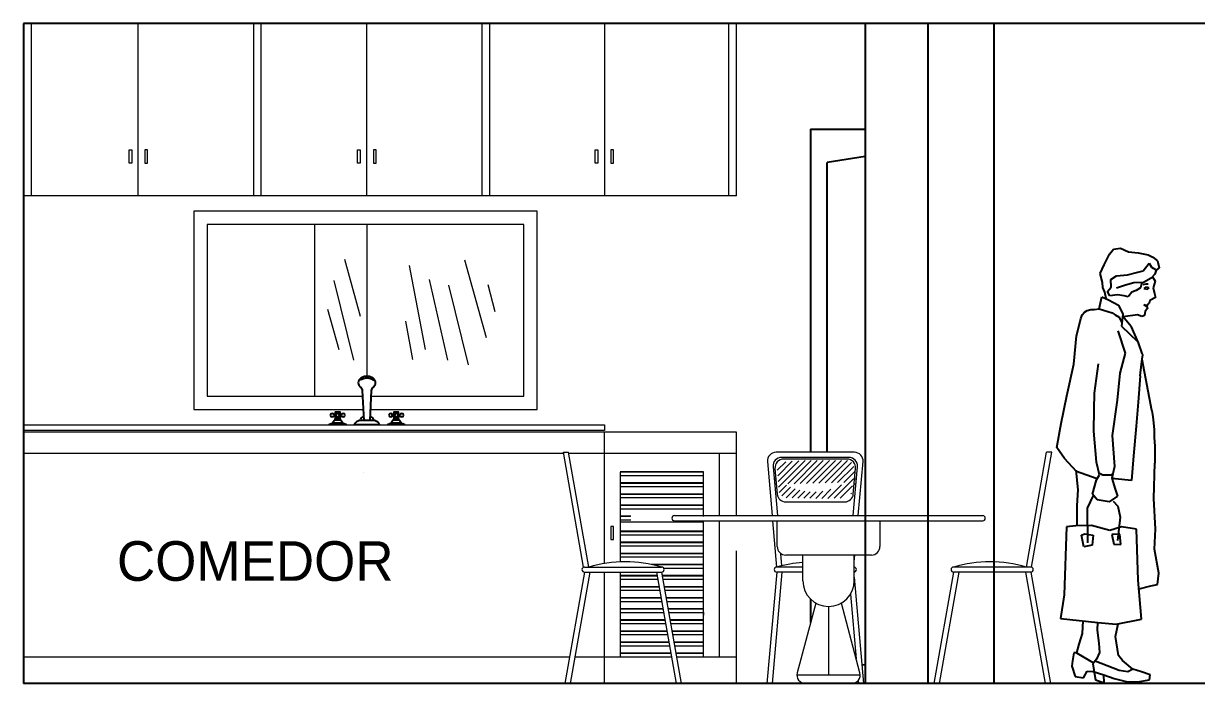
# Model space of a CAD drawing. Header units: metres. Extents: x -525 to 413, y -37 to 272.
# Drawn here: x 306.897 to 311.34, y 47.417 to 49.917 of the extents above; entities that cross this region are included whole.
import ezdxf

# ---------------------------------------------------------------- set-up
doc = ezdxf.new("R2010")
doc.units = ezdxf.units.M
doc.header["$MEASUREMENT"] = 0
doc.linetypes.add('0', pattern=[0])
doc.layers.get('0').update_dxf_attribs({"color": 254})
for name, color, linetype in [('EFEC', 254, 'Continuous'), ('NOITHAT', 254, 'Continuous'), ('PUERTAS', 254, 'Continuous')]:
    doc.layers.add(name, color=color, linetype=linetype)
doc.layers.add('muebles', color=254, linetype='Continuous', lineweight=5)
doc.styles.get("Standard").update_dxf_attribs({"font": 'HTOWERT.TTF', "height": 0.08})

# ---------------------------------------------------------------- blocks, each defined once
blk = doc.blocks.new('12')
at = {"color": 0}
for p, q in [((195.1061, 174.4935), (195.1366, 174.4935)), ((195.2244, 173.8226), (195.1061, 174.4935)), ((195.2547, 173.8235), (195.1366, 174.4935)), ((196.8057, 174.4935), (196.3476, 174.4935)), ((197.8092, 173.8235), (197.9273, 174.4935)), ((197.8395, 173.8226), (197.9578, 174.4935)), ((197.9578, 174.4935), (197.9273, 174.4935)), ((196.2978, 174.4391), (196.3254, 174.1235)), ((196.355, 174.3887), (196.4045, 174.4382)), ((196.3574, 174.3557), (196.4426, 174.441)), ((196.3598, 174.3228), (196.4808, 174.4438)), ((196.3624, 174.29), (196.5176, 174.4452)), ((196.7729, 174.4635), (196.3803, 174.4635)), ((196.762, 174.4535), (196.3912, 174.4535)), ((196.4166, 174.3089), (196.5529, 174.4452)), ((196.4529, 174.3098), (196.5883, 174.4452)), ((196.4892, 174.3108), (196.6236, 174.4452)), ((196.5255, 174.3117), (196.659, 174.4452)), ((196.5618, 174.3127), (196.6943, 174.4452)), ((196.5981, 174.3136), (196.7297, 174.4452)), ((196.6344, 174.3146), (196.7648, 174.4449)), ((196.6708, 174.3156), (196.7886, 174.4334)), ((196.8279, 174.1235), (196.8555, 174.4391)), ((196.3305, 174.4091), (196.3555, 174.1235)), ((196.3414, 174.3991), (196.3545, 174.2494)), ((196.7071, 174.3165), (196.8013, 174.4107)), ((196.7434, 174.3175), (196.8052, 174.3792)), ((196.7978, 174.1235), (196.8228, 174.4091)), ((196.7987, 174.2494), (196.8118, 174.3991)), ((196.3367, 174.3389), (196.3467, 174.3389)), ((196.3393, 174.3089), (196.3493, 174.3089)), ((196.3666, 174.2589), (196.4091, 174.3013)), ((196.3819, 174.2388), (196.4329, 174.2898)), ((196.6504, 174.2245), (196.7301, 174.3042)), ((196.6863, 174.2251), (196.8006, 174.3393)), ((196.7223, 174.2257), (196.7939, 174.2973)), ((196.8039, 174.3089), (196.814, 174.3089)), ((196.8066, 174.3389), (196.8166, 174.3389)), ((196.4068, 174.2284), (196.4584, 174.2799)), ((196.4413, 174.2275), (196.4857, 174.2719)), ((196.4757, 174.2266), (196.5151, 174.2659)), ((196.5101, 174.2256), (196.547, 174.2625)), ((196.5446, 174.2247), (196.5821, 174.2622)), ((196.579, 174.2238), (196.6216, 174.2664)), ((196.6145, 174.2239), (196.668, 174.2775)), ((196.7838, 174.2518), (196.7873, 174.2553)), ((196.4043, 174.2038), (196.7489, 174.2038)), ((195.7542, 174.1235), (197.5542, 174.1235)), ((195.7542, 174.0935), (197.5542, 174.0935)), ((196.3516, 173.8235), (196.328, 174.0935)), ((196.3542, 173.9435), (196.3542, 174.0935)), ((196.9542, 174.0935), (196.9542, 173.9435)), ((196.3811, 173.8314), (196.3748, 173.9031)), ((196.9042, 173.8935), (196.4042, 173.8935)), ((196.5042, 173.7435), (196.5042, 173.8935)), ((196.8042, 173.8532), (196.8078, 173.8935)), ((196.8042, 173.7435), (196.8042, 173.8935)), ((195.2296, 173.8235), (195.6796, 173.8235)), ((196.5042, 173.8235), (196.3516, 173.8235)), ((197.8344, 173.8235), (197.3844, 173.8235)), ((195.2296, 173.7935), (195.1149, 173.1435)), ((195.26, 173.7935), (195.1454, 173.1435)), ((195.2296, 173.7935), (195.6796, 173.7935)), ((195.6491, 173.7935), (195.7637, 173.1435)), ((195.6796, 173.7935), (195.7942, 173.1435)), ((196.3516, 173.7935), (196.2948, 173.1435)), ((196.3817, 173.7935), (196.3249, 173.1435)), ((196.5042, 173.7935), (196.3516, 173.7935)), ((196.8042, 173.7638), (196.8585, 173.1435)), ((197.3844, 173.7935), (197.2697, 173.1435)), ((197.4148, 173.7935), (197.3002, 173.1435)), ((197.8344, 173.7935), (197.3844, 173.7935)), ((197.8039, 173.7935), (197.9185, 173.1435)), ((197.8344, 173.7935), (197.949, 173.1435)), ((196.5795, 173.6134), (196.471, 173.2064)), ((196.8375, 173.2064), (196.7289, 173.6134)), ((196.7827, 173.666), (196.8158, 173.2878)), ((196.6542, 173.5935), (196.6542, 173.1935)), ((196.4676, 173.1935), (196.8409, 173.1935)), ((195.1149, 173.1435), (195.1454, 173.1435)), ((195.7637, 173.1435), (195.7942, 173.1435)), ((196.3249, 173.1435), (196.2948, 173.1435)), ((196.5193, 173.1435), (196.7891, 173.1435)), ((196.8269, 173.1607), (196.8284, 173.1435)), ((196.8585, 173.1435), (196.8284, 173.1435)), ((197.3002, 173.1435), (197.2697, 173.1435)), ((197.949, 173.1435), (197.9185, 173.1435))]:
    blk.add_line(p, q, dxfattribs=at)
for centre, radius, start, end in [((196.3476, 174.4435), 0.05, 90, 185), ((196.8057, 174.4435), 0.05, 355, 90), ((196.3803, 174.4135), 0.05, 90, 185), ((196.3912, 174.4035), 0.05, 90, 185), ((196.762, 174.4035), 0.05, 355, 90), ((196.7729, 174.4135), 0.05, 355, 90), ((196.4043, 174.2538), 0.05, 185, 270), ((196.7489, 174.2538), 0.05, 270, 355), ((195.7542, 174.1085), 0.015, 90, 270), ((197.5542, 174.1085), 0.015, 270, 90), ((196.4042, 173.9435), 0.05, 180, 270), ((196.9042, 173.9435), 0.05, 270, 0), ((195.2296, 173.8085), 0.015, 90, 270), ((195.4671, 173.0892), 0.7645, 73.86731, 106.13269), ((195.6796, 173.8085), 0.015, 270, 90), ((196.3516, 173.8085), 0.015, 90, 270), ((196.5766, 172.9948), 0.8587, 94.83627, 105.18929), ((196.8016, 173.8085), 0.015, 270, 90), ((197.3844, 173.8085), 0.015, 90, 270), ((197.5968, 173.0892), 0.7645, 73.86731, 106.13269), ((197.8344, 173.8085), 0.015, 270, 90), ((196.6542, 173.7435), 0.15, 180, 0), ((196.5193, 173.1935), 0.05, 165.06858, 270), ((196.7891, 173.1935), 0.05, 270, 14.93142)]:
    blk.add_arc(centre, radius, start, end, dxfattribs=at)
blk = doc.blocks.new('A$C19362E76')
at = {"layer": 'muebles'}
for p, q in [((1350, 2500), (1350, 1846.7)), ((2249.3, 1846.7), (2249.3, 2500)), ((2649.3, 1846.7), (2649.3, 2500)), ((2679.3, 2500), (2679.3, 1846.7)), ((3115, 1846.7), (3115, 2500)), ((3520, 1846.7), (3520, 2500)), ((850, 1846.7), (1814.3, 1846.7)), ((880, 1846.7), (1784.3, 1846.7)), ((1814.3, 1846.7), (2679.3, 1846.7)), ((2679.3, 1846.7), (3550, 1846.7)), ((850, 951.7), (3550, 951.7)), ((850, 635.8), (850, 951.7)), ((1350, 454.4), (1350, 951.7)), ((850, 871.7), (1484.7, 871.7)), ((915, 871.7), (915, 635.8)), ((1504.5, 871.7), (3550, 871.7)), ((975, 801.8), (1290, 801.8)), ((975, 800.1), (1290, 800.1)), ((2263.7, 800), (2263.7, 800)), ((975, 786.9), (1290, 786.9)), ((975, 759.8), (1290, 759.8)), ((975, 758.1), (1290, 758.1)), ((975, 744.9), (1290, 744.9)), ((975, 717.8), (1290, 717.8)), ((975, 716.1), (1290, 716.1)), ((975, 702.9), (1290, 702.9)), ((975, 675.8), (1290, 675.8)), ((975, 674.1), (1290, 674.1)), ((975, 660.9), (1290, 660.9)), ((1249.3, 633.8), (1290, 633.8)), ((1251.1, 632.1), (1290, 632.1)), ((915, 616.3), (915, 100)), ((975, 611.7), (1290, 611.7)), ((1250, 618.9), (1290, 618.9)), ((975, 576.9), (1290, 576.9)), ((975, 575.2), (1290, 575.2)), ((975, 562.1), (1290, 562.1)), ((975, 534.9), (1290, 534.9)), ((975, 533.2), (1290, 533.2)), ((850, 0), (850, 503.1)), ((975, 520.1), (1290, 520.1)), ((975, 492.9), (1290, 492.9)), ((975, 491.2), (1290, 491.2)), ((975, 478.1), (1290, 478.1)), ((975, 450.9), (1173.2, 450.9)), ((975, 449.2), (1164.8, 449.2)), ((975, 436.1), (1124.6, 436.1)), ((975, 408.9), (1130.9, 408.9)), ((975, 407.2), (1130.6, 407.2)), ((1150.4, 407.2), (1290, 407.2)), ((1150.7, 408.9), (1290, 408.9)), ((1350, 0), (1350, 421.7)), ((975, 394.1), (1128.3, 394.1)), ((975, 366.9), (1123.5, 366.9)), ((975, 365.2), (1123.2, 365.2)), ((1143, 365.2), (1290, 365.2)), ((1143.3, 366.9), (1290, 366.9)), ((1148.1, 394.1), (1290, 394.1)), ((975, 352.1), (1120.9, 352.1)), ((975, 324.9), (1116.1, 324.9)), ((975, 323.2), (1115.8, 323.2)), ((1135.6, 323.2), (1290, 323.2)), ((1135.9, 324.9), (1290, 324.9)), ((1140.7, 352.1), (1290, 352.1)), ((975, 310.1), (1113.5, 310.1)), ((975, 282.9), (1108.7, 282.9)), ((975, 281.2), (1108.4, 281.2)), ((975, 268.1), (1106.1, 268.1)), ((1125.9, 268.1), (1290, 268.1)), ((1128.2, 281.2), (1290, 281.2)), ((1128.5, 282.9), (1290, 282.9)), ((1133.3, 310.1), (1290, 310.1)), ((975, 240.9), (1101.3, 240.9)), ((975, 239.2), (1101, 239.2)), ((975, 226.1), (1098.7, 226.1)), ((1118.5, 226.1), (1290, 226.1)), ((1120.8, 239.2), (1290, 239.2)), ((1121.1, 240.9), (1290, 240.9)), ((975, 198.9), (1093.9, 198.9)), ((975, 197.2), (1093.6, 197.2)), ((975, 184.1), (1091.3, 184.1)), ((1111.1, 184.1), (1290, 184.1)), ((1113.4, 197.2), (1290, 197.2)), ((1113.7, 198.9), (1290, 198.9)), ((975, 156.9), (1086.5, 156.9)), ((975, 155.2), (1086.2, 155.2)), ((975, 142.1), (1083.9, 142.1)), ((1103.7, 142.1), (1290, 142.1)), ((1106, 155.2), (1290, 155.2)), ((1106.3, 156.9), (1290, 156.9)), ((850, 100), (1076.5, 100)), ((915, 100), (1076.5, 100)), ((975, 114.9), (1079.1, 114.9)), ((975, 113.2), (1078.8, 113.2)), ((975, 100.1), (1076.5, 100.1)), ((1096.2, 100.1), (1290, 100.1)), ((1096.2, 100), (1462.1, 100)), ((1096.2, 100), (1462.1, 100)), ((1098.6, 113.2), (1290, 113.2)), ((1098.9, 114.9), (1290, 114.9)), ((1481.9, 100), (1815, 100)), ((1481.9, 100), (1785, 100)), ((1815, 100), (3550, 100))]:
    blk.add_line(p, q, dxfattribs=at)
for points in [[(850, 1846.7), (850, 2500)], [(850, 1846.7), (850, 2500)], [(880, 2500), (880, 1846.7)], [(1784.3, 1846.7), (1784.3, 2500)], [(1814.3, 2500), (1814.3, 1846.7)], [(975, 635.8), (975, 801.8)], [(1290, 800.1), (1290, 460.3)], [(975, 632.1), (975, 633.8)], [(975, 100.1), (975, 616.3)], [(1290, 421.7), (1290, 100.1)], [(975, 270.2), (975, 258.6)], [(1290, 161.7), (1290, 150.1)]]:
    blk.add_lwpolyline(points, dxfattribs=at)
for points in [[(1315, 1971.1), (1315, 2021.1), (1325, 2021.1), (1325, 1971.1)], [(1385, 1971.1), (1385, 2021.1), (1375, 2021.1), (1375, 1971.1)], [(2214.3, 1971.1), (2214.3, 2021.1), (2224.3, 2021.1), (2224.3, 1971.1)], [(2284.3, 1971.1), (2284.3, 2021.1), (2274.3, 2021.1), (2274.3, 1971.1)], [(3080, 1971.1), (3080, 2021.1), (3090, 2021.1), (3090, 1971.1)], [(3150, 1971.1), (3150, 2021.1), (3140, 2021.1), (3140, 1971.1)], [(1350, 958.9), (3550, 958.9), (3550, 980.2), (1350, 980.2)], [(1315, 545.2), (1315, 595.2), (1325, 595.2), (1325, 545.2)]]:
    blk.add_lwpolyline(points, close=True, dxfattribs=at)
blk = doc.blocks.new('MBVOI')
at = {"color": 0, "linetype": 'ByBlock'}
for p, q in [((-120, 0), (-65, 0)), ((-110.2, 5), (-74.8, 5)), ((-100, 32.5), (-105, 32.5)), ((-100, 27.5), (-105, 27.5)), ((-82.9, 15), (-102, 15)), ((-85, 32.5), (-80, 32.5)), ((-85, 27.5), (-80, 27.5)), ((-39, 0), (39, 0)), ((-26, 13), (26, 13)), ((65, 0), (120, 0)), ((74.8, 5), (110.2, 5)), ((85, 32.5), (80, 32.5)), ((85, 27.5), (80, 27.5)), ((102.1, 15), (83, 15)), ((100, 32.5), (105, 32.5)), ((100, 27.5), (105, 27.5))]:
    blk.add_line(p, q, dxfattribs=at)
blk.add_lwpolyline([(-10, 13), (-14.7, 107.9, 0.144294), (-19.8, 118.2, -0.095047), (-25.2, 124.5, -0.130978), (-27.3, 132.3, -0.130978), (-25.2, 140.1, -0.106552), (-19, 147, -0.083871), (-10.5, 151.2, -0.072763), (0, 152.7, -0.072763), (10.5, 151.2, -0.083871), (19, 147, -0.106552), (25.2, 140.1, -0.130978), (27.3, 132.3, -0.130978), (25.2, 124.5, -0.095047), (19.8, 118.2, 0.144294), (14.7, 107.9), (10, 13)], format="xyb", dxfattribs=at)
for points in [[(-100, 20), (-100, 40), (-85, 40), (-85, 20)], [(85, 20), (85, 40), (100, 40), (100, 20)]]:
    blk.add_lwpolyline(points, close=True, dxfattribs=at)
for centre in [(-110, 30), (-92.5, 30), (-75, 30), (75, 30), (92.5, 30), (110, 30)]:
    blk.add_circle(centre, 5.59, dxfattribs=at)
for centre, radius, start, end in [((-0.3, 111.2), 36.3, 54.4734, 125.5266), ((-127.5, 27.5), 28.5, 285.2551, 344.7449), ((-57.5, 27.5), 28.5, 195.2551, 254.7449), ((-20.7, -5.3), 19.1, 106.1502, 163.8498), ((-6.3, 13.4), 13.7, 108.5395, 181.7649), ((6.3, 13.4), 13.7, 358.2351, 71.4605), ((20.7, -5.3), 19.1, 16.1502, 73.8498), ((57.5, 27.5), 28.5, 285.2551, 344.7449), ((127.5, 27.5), 28.5, 195.2551, 254.7449)]:
    blk.add_arc(centre, radius, start, end, dxfattribs=at)
blk = doc.blocks.new('PER1')
for p, q in [((0.035, 1.6418), (0.062, 1.6456)), ((0.062, 1.6456), (0.0922, 1.6322)), ((0.0007, 1.5833), (0.021, 1.6238)), ((0.021, 1.6238), (0.035, 1.6418)), ((0.0922, 1.6322), (0.1294, 1.629)), ((0.1294, 1.629), (0.1669, 1.6209)), ((0.1669, 1.6209), (0.1846, 1.6119)), ((0.1846, 1.6119), (0.2026, 1.598)), ((-0.015, 1.5505), (0.0007, 1.5833)), ((0.1281, 1.5549), (0.1475, 1.5607)), ((0.1475, 1.5607), (0.1709, 1.589)), ((0.1709, 1.589), (0.179, 1.5746)), ((0.179, 1.5746), (0.1942, 1.5654)), ((0.1968, 1.5631), (0.1926, 1.5481)), ((0.2088, 1.5711), (0.1968, 1.5631)), ((0.2026, 1.598), (0.2088, 1.5711)), ((-0.0059, 1.5163), (-0.015, 1.5505)), ((-0.005, 1.4966), (-0.0059, 1.5163)), ((0.0256, 1.5277), (0.0472, 1.5411)), ((0.027, 1.4982), (0.0256, 1.5277)), ((0.0472, 1.5411), (0.089, 1.5456)), ((0.1127, 1.5146), (0.081, 1.5057)), ((0.089, 1.5456), (0.1281, 1.5549)), ((0.1497, 1.5164), (0.1127, 1.5146)), ((0.1433, 1.5161), (0.1383, 1.4961)), ((0.1785, 1.5326), (0.1497, 1.5164)), ((0.1926, 1.5481), (0.1785, 1.5326)), ((0.1832, 1.5377), (0.1939, 1.521)), ((0.1939, 1.521), (0.1852, 1.4958)), ((0.0032, 1.4797), (-0.005, 1.4966)), ((0.0072, 1.4551), (0.0032, 1.4797)), ((0.013, 1.4827), (0.027, 1.4982)), ((0.0212, 1.4658), (0.013, 1.4827)), ((0.0506, 1.4696), (0.0212, 1.4658)), ((0.081, 1.5057), (0.047, 1.4942)), ((0.0755, 1.4659), (0.0506, 1.4696)), ((0.1045, 1.4796), (0.0905, 1.4617)), ((0.1215, 1.4854), (0.1045, 1.4796)), ((0.1383, 1.4961), (0.1215, 1.4854)), ((0.1575, 1.5096), (0.1464, 1.5069)), ((0.1575, 1.4988), (0.1508, 1.4934)), ((0.1508, 1.4934), (0.1641, 1.4907)), ((0.1663, 1.5096), (0.1575, 1.5096)), ((0.1702, 1.4957), (0.1575, 1.4988)), ((0.1641, 1.4907), (0.1702, 1.4957)), ((0.1852, 1.4958), (0.1912, 1.4739)), ((0.1912, 1.4739), (0.1944, 1.4592)), ((-0.0185, 1.4169), (-0.0083, 1.4619)), ((-0.0083, 1.4619), (0.017, 1.4507)), ((0.017, 1.4507), (0.055, 1.4303)), ((0.055, 1.4303), (0.0714, 1.3965)), ((0.0905, 1.4617), (0.0755, 1.4659)), ((0.1507, 1.4322), (0.1628, 1.4231)), ((0.1507, 1.4322), (0.1637, 1.4306)), ((0.1613, 1.428), (0.1507, 1.4322)), ((0.1707, 1.4383), (0.1613, 1.428)), ((0.1613, 1.428), (0.1642, 1.4183)), ((0.1727, 1.4483), (0.1707, 1.4383)), ((0.1944, 1.4592), (0.1727, 1.4483)), ((-0.1049, 1.314), (-0.0883, 1.379)), ((-0.0883, 1.379), (-0.0831, 1.3935)), ((-0.0831, 1.3935), (-0.0742, 1.4039)), ((-0.0742, 1.4039), (-0.0647, 1.4105)), ((-0.0647, 1.4105), (-0.0504, 1.4138)), ((-0.0504, 1.4138), (-0.0381, 1.4135)), ((-0.0381, 1.4135), (-0.0185, 1.4169)), ((-0.0185, 1.4169), (0.0309, 1.4012)), ((0.0309, 1.4012), (0.0422, 1.3941)), ((0.0422, 1.3941), (0.057, 1.3853)), ((0.057, 1.3853), (0.067, 1.3633)), ((0.0714, 1.3965), (0.0653, 1.351)), ((0.1008, 1.351), (0.0703, 1.388)), ((0.1259, 1.3942), (0.0718, 1.3862)), ((0.1435, 1.3876), (0.1259, 1.3942)), ((0.1532, 1.3906), (0.1435, 1.3876)), ((0.1549, 1.4079), (0.1532, 1.3906)), ((0.1642, 1.4183), (0.1549, 1.4079)), ((0.0514, 1.3331), (0.0801, 1.248)), ((0.0653, 1.351), (0.1263, 1.2932)), ((0.1008, 1.351), (0.1285, 1.2881)), ((-0.1146, 1.2073), (-0.1049, 1.314)), ((0.0801, 1.248), (0.059, 1.1729)), ((0.1285, 1.2881), (0.1428, 1.2468)), ((0.1464, 1.2419), (0.1428, 1.2468)), ((-0.141, 1.0875), (-0.1146, 1.2073)), ((-0.0361, 1.0967), (-0.0217, 1.2085)), ((0.137, 1.1625), (0.1419, 1.2067)), ((0.1419, 1.2067), (0.1442, 1.2256)), ((0.1803, 1.0312), (0.1441, 1.2249)), ((0.1442, 1.2256), (0.1464, 1.2419)), ((0.059, 1.1729), (0.0491, 1.0711)), ((0.137, 1.1625), (0.1294, 1.0634)), ((-0.1632, 0.9827), (-0.141, 1.0875)), ((-0.0381, 1.0348), (-0.0361, 1.0967)), ((0.0491, 1.0711), (0.0308, 0.9369)), ((-0.0391, 0.9533), (-0.0381, 1.0348)), ((0.1294, 1.0634), (0.1214, 0.9716)), ((0.1803, 1.0312), (0.1844, 1.0079)), ((-0.1785, 0.8906), (-0.1632, 0.9827)), ((0.1844, 1.0079), (0.187, 0.9849)), ((0.187, 0.9849), (0.1897, 0.9585)), ((-0.0292, 0.8355), (-0.0391, 0.9533)), ((0.0308, 0.9369), (0.0398, 0.8195)), ((0.1214, 0.9716), (0.1119, 0.86)), ((0.1897, 0.9585), (0.1897, 0.9289)), ((-0.1494, 0.85), (-0.1785, 0.8906)), ((0.1897, 0.9289), (0.1924, 0.896)), ((0.1924, 0.896), (0.1924, 0.8664)), ((-0.105, 0.8002), (-0.1494, 0.85)), ((0.1119, 0.86), (0.1041, 0.7658)), ((0.1924, 0.8664), (0.1923, 0.8317)), ((-0.1077, 0.805), (-0.0993, 0.7313)), ((-0.0297, 0.7742), (-0.105, 0.8002)), ((-0.0179, 0.7871), (-0.0292, 0.8355)), ((0.0398, 0.8195), (0.0296, 0.7745)), ((0.1889, 0.6982), (0.1923, 0.8317)), ((-0.0441, 0.7142), (-0.0294, 0.7692)), ((-0.0294, 0.7692), (-0.0179, 0.7871)), ((-0.0199, 0.7954), (-0.0045, 0.7874)), ((-0.0045, 0.7874), (0.009, 0.7874)), ((0.009, 0.7874), (0.0252, 0.7874)), ((0.0252, 0.7874), (0.0334, 0.7913)), ((0.0296, 0.7745), (0.0415, 0.7331)), ((0.042, 0.7727), (0.0297, 0.7751)), ((0.1041, 0.7658), (0.042, 0.7727)), ((-0.0993, 0.7313), (-0.1038, 0.6718)), ((-0.0258, 0.6929), (-0.0441, 0.7142)), ((0.0415, 0.7331), (0.0501, 0.7064)), ((-0.1038, 0.6718), (-0.1027, 0.5951)), ((-0.0414, 0.7094), (-0.0638, 0.6614)), ((0.0191, 0.6851), (-0.0258, 0.6929)), ((0.0501, 0.7064), (0.0191, 0.6851)), ((0.0337, 0.6883), (0.0519, 0.6694)), ((0.0519, 0.6694), (0.0613, 0.6279)), ((0.1944, 0.5824), (0.1889, 0.6982)), ((-0.0638, 0.6614), (-0.0625, 0.5305)), ((0.0613, 0.6279), (0.0508, 0.5384)), ((-0.1419, 0.591), (-0.1518, 0.3336)), ((-0.1075, 0.5951), (-0.1419, 0.591)), ((-0.0483, 0.5954), (-0.1075, 0.5951)), ((0.0218, 0.5766), (-0.0483, 0.5954)), ((0.0656, 0.591), (0.0218, 0.5766)), ((0.1228, 0.5814), (0.0656, 0.591)), ((0.1296, 0.3891), (0.1228, 0.5814)), ((0.1907, 0.5056), (0.1944, 0.5824)), ((-0.0861, 0.5591), (-0.0744, 0.5644)), ((-0.0765, 0.515), (-0.0861, 0.5591)), ((-0.0744, 0.5644), (-0.0416, 0.5587)), ((-0.0416, 0.5587), (-0.0447, 0.5215)), ((0.0591, 0.5635), (0.0299, 0.5621)), ((0.0299, 0.5621), (0.0366, 0.5254)), ((0.0638, 0.5242), (0.0591, 0.5635)), ((-0.0447, 0.5215), (-0.0765, 0.515)), ((0.0366, 0.5254), (0.0638, 0.5242)), ((0.2074, 0.415), (0.1907, 0.5056)), ((0.202, 0.3728), (0.2074, 0.415)), ((0.1416, 0.2414), (0.1296, 0.3891)), ((0.1323, 0.3559), (0.1776, 0.3667)), ((0.1776, 0.3667), (0.202, 0.3728)), ((-0.1518, 0.3336), (-0.1648, 0.244)), ((-0.1648, 0.244), (-0.0233, 0.2286)), ((-0.0802, 0.2348), (-0.083, 0.1862)), ((-0.0253, 0.2288), (-0.0268, 0.1988)), ((-0.0233, 0.2286), (0.0462, 0.222)), ((0.0435, 0.175), (0.0532, 0.2235)), ((0.0462, 0.222), (0.1416, 0.2414)), ((-0.083, 0.1862), (-0.0959, 0.1461)), ((-0.0268, 0.1988), (-0.0195, 0.1497)), ((-0.0959, 0.1461), (-0.1042, 0.1136)), ((-0.0195, 0.1497), (-0.0179, 0.1152)), ((0.0543, 0.1039), (0.0435, 0.175)), ((-0.1141, 0.1131), (-0.1201, 0.0832)), ((-0.1042, 0.1136), (-0.1141, 0.1131)), ((-0.1042, 0.1136), (-0.0404, 0.0753)), ((-0.029, 0.09), (-0.043, 0.072)), ((-0.0179, 0.1152), (-0.029, 0.09)), ((0.07, 0.0849), (0.0543, 0.1039)), ((-0.1201, 0.0832), (-0.1216, 0.0633)), ((-0.1216, 0.0633), (-0.1099, 0.0244)), ((-0.043, 0.072), (-0.0393, 0.0475)), ((-0.0393, 0.0475), (-0.0326, 0.0108)), ((0.057, 0.0472), (-0.0336, 0.0824)), ((0.0894, 0.0413), (0.057, 0.0472)), ((0.1087, 0.0521), (0.07, 0.0849)), ((0.1087, 0.0521), (0.0894, 0.0413)), ((0.1413, 0.0413), (0.1087, 0.0521)), ((-0.1099, 0.0244), (-0.0775, 0.0185)), ((-0.0775, 0.0185), (-0.0639, 0.0439)), ((-0.0639, 0.0439), (-0.0416, 0.0425)), ((-0.0416, 0.0425), (-0.0014, 0.0296)), ((-0.0326, 0.0108), (0, 0)), ((0, 0), (-0.0014, 0.0296)), ((-0.0014, 0.0296), (0.0387, 0.0167)), ((0.0387, 0.0167), (0.0887, 0.0042)), ((0.0887, 0.0042), (0.1283, 0.0037)), ((0.1283, 0.0037), (0.1724, 0.0107)), ((0.1739, 0.0306), (0.1413, 0.0413)), ((0.1724, 0.0107), (0.1739, 0.0306))]:
    blk.add_line(p, q)

msp = doc.modelspace()

# ---------------------------------------------------------------- linework, layer by layer
for p, q in [((317.6718, 49.917), (306.8968, 49.917)), ((306.8968, 49.917), (306.8968, 47.417)), ((310.0841, 49.917), (310.0841, 47.417)), ((310.3218, 49.917), (310.3218, 47.417)), ((310.5718, 49.917), (310.5718, 47.417)), ((309.8777, 49.517), (309.8777, 48.2929)), ((309.8777, 49.517), (310.0841, 49.517)), ((309.8777, 47.7369), (309.8777, 47.6477)), ((317.6718, 47.417), (306.8968, 47.417))]:
    msp.add_line(p, q)
at = {"layer": 'muebles'}
for p, q in [((307.9995, 49.1555), (307.9995, 48.5055)), ((308.1975, 49.1555), (308.1977, 48.5806)), ((308.1132, 49.0247), (308.1718, 48.8085)), ((308.6504, 48.7259), (308.5682, 49.0205)), ((308.4198, 48.6824), (308.3584, 49.0002)), ((308.0726, 48.9436), (308.147, 48.6418)), ((308.5044, 48.6423), (308.435, 48.9468)), ((308.507, 48.9256), (308.5814, 48.6238)), ((308.6834, 48.8252), (308.6563, 48.9267)), ((308.0478, 48.8355), (308.0907, 48.6824)), ((308.3718, 48.6447), (308.3447, 48.7891))]:
    msp.add_line(p, q, dxfattribs=at)
for points in [[(308.2118, 48.4555), (308.842, 48.4555), (308.842, 49.2055), (307.542, 49.2055), (307.542, 48.4555), (308.1836, 48.4555)], [(308.2143, 48.5055), (308.792, 48.5055), (308.792, 49.1555), (307.592, 49.1555), (307.592, 48.5055), (308.1811, 48.5055)]]:
    msp.add_lwpolyline(points, dxfattribs=at)
at = {"layer": 'PUERTAS', "ltscale": 0.004}
for p, q in [((310.0841, 49.4128), (309.9407, 49.3909)), ((310.0841, 47.4867), (310.0722, 47.4879))]:
    msp.add_line(p, q, dxfattribs=at)
at = {"layer": 'PUERTAS', "linetype": '0', "ltscale": 0.004}
msp.add_line((309.9407, 48.2929), (309.9407, 49.3909), dxfattribs=at)

# ---------------------------------------------------------------- block references
at = {"layer": 'EFEC'}
msp.add_blockref('PER1', (310.9895, 47.4198), dxfattribs=at)
at = {"layer": 'muebles'}
for name, p, xscale, yscale, zscale in [('A$C19362E76', (310.4468, 47.417), -0.001, 0.001, 0.001), ('12', (182.3641, -64.9119), 0.6487622765644119, 0.6487622765644119, 0.6487622765644119)]:
    msp.add_blockref(name, p, dxfattribs=dict(at, xscale=xscale, yscale=yscale, zscale=zscale))
at = {"layer": 'NOITHAT', "ltscale": 50, "xscale": -0.001200000000011642, "yscale": 0.001200000000011642, "zscale": 0.001200000000011642}
msp.add_blockref('MBVOI', (308.1977, 48.3973), dxfattribs=at)

# ---------------------------------------------------------------- texts
at = {"linetype": 'Continuous', "insert": (307.2509, 47.9561), "char_height": 0.15, "attachment_point": 1}
msp.add_mtext_dynamic_manual_height_columns('COMEDOR', width=4.532036, gutter_width=12.5, heights=[0], dxfattribs=at)

doc.saveas('drawing.dxf')
